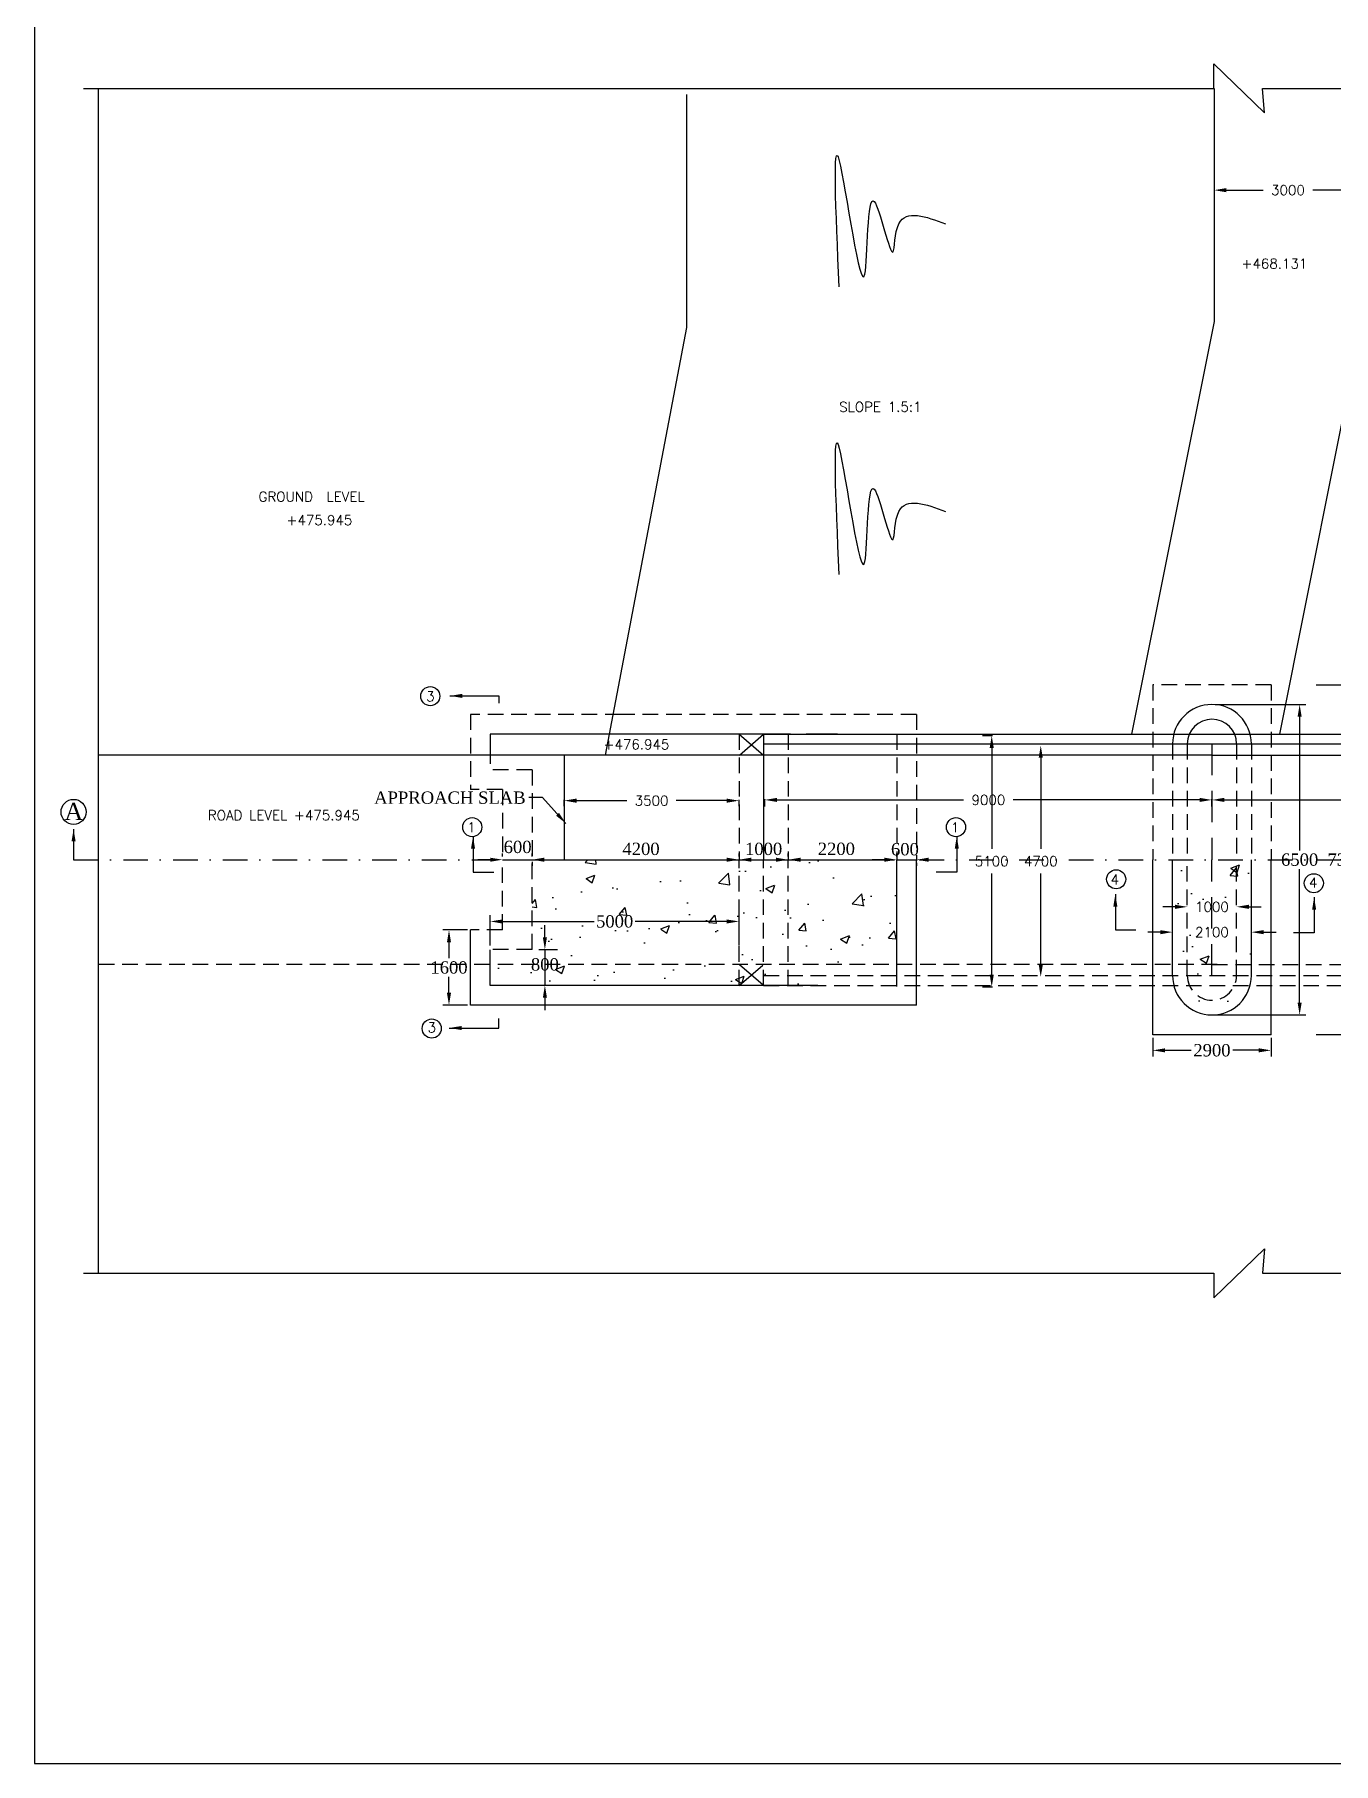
# Model space of a CAD drawing. Header units: millimetres. Extents: x -1426 to 1182, y 1277 to 1939.
# Drawn here: x -1425.5 to -1161.9, y 1276.7 to 1627.5 of the extents above; entities that cross this region are included whole.
import ezdxf

# ---------------------------------------------------------------- set-up
doc = ezdxf.new("R2010")
doc.units = ezdxf.units.MM
doc.linetypes.add('DASHDOTX2', pattern=[2, 1, -0.5, 0, -0.5])
doc.linetypes.add('HIDDEN', pattern=[9.525, 6.35, -3.175])
doc.styles.add('ROMANS', font='romans')
doc.styles.get("Standard").update_dxf_attribs({"font": 'times.ttf'})
doc.styles.add('TIMES NEW ROMAN', font='times.ttf')
doc.dimstyles.new('ISO-25', dxfattribs={"dimtxt": 2.5, "dimasz": 2.5, "dimexe": 1.25, "dimexo": 0.625, "dimtad": 0, "dimtih": 1, "dimtoh": 1, "dimlfac": 100, "dimtxsty": 'TIMES NEW ROMAN', "dimcen": 2.5, "dimadec": 0, "dimazin": 0, "dimtfac": 1, "dimtmove": 0, "dimatfit": 3, "dimfxl": 1, "dimarcsym": 0})
doc.dimstyles.get("Standard").update_dxf_attribs({"dimtxt": 2, "dimasz": 2.5, "dimexe": 0.18, "dimexo": 0.18, "dimgap": 1.5, "dimtad": 0, "dimtih": 1, "dimtoh": 1, "dimdec": 0, "dimlfac": 100, "dimzin": 0, "dimdsep": 46, "dimtxsty": 'ROMANS', "dimcen": 0.09, "dimadec": 0, "dimazin": 0, "dimtfac": 1, "dimtdec": 0, "dimtofl": 0, "dimtmove": 1, "dimatfit": 1, "dimfxl": 1, "dimtolj": 1, "dimtzin": 0, "dimarcsym": 0})
doc.dimstyles.new('STANDARD$0', dxfattribs={"dimscale": 88.888889, "dimtxt": 0.02, "dimasz": 0.02, "dimexe": 0.1, "dimexo": 0.1, "dimgap": 0.09, "dimtad": 2, "dimtih": 1, "dimtoh": 1, "dimdec": 0, "dimzin": 1, "dimdsep": 46, "dimtxsty": 'Standard', "dimcen": 0.09, "dimadec": 0, "dimazin": 0, "dimtfac": 1, "dimtdec": 4, "dimtofl": 0, "dimtmove": 0, "dimatfit": 3, "dimfxl": 1, "dimtolj": 1, "dimtzin": 1, "dimarcsym": 0})
pattern_1 = [(50, (0, 0), (18.21847, -1.59391), [1.905, -20.955]), (355, (0, 0), (-3.52428, 19.10566), [1.524, -16.764]), (100.451, (1.518, -0.133), (14.69425, 17.51167), [1.619, -17.809]), (46.1842, (0, 5.08), (27.1079, -4.20423), [2.8575, -31.4325]), (96.6356, (2.26, 4.73), (23.74042, 24.74256), [2.4285, -26.7135]), (351.184, (0, 5.08), (23.74046, 24.7425), [2.286, -25.146]), (21, (2.54, 3.81), (15.16149, -10.22655), [1.905, -20.955]), (326, (2.54, 3.81), (6.1802, 18.4188), [1.524, -16.764]), (71.4514, (3.803, 2.958), (21.34165, 8.19229), [1.619, -17.809]), (37.5, (0, 0), (0.30886, 8.455504), [0, -16.5608, 0, -17.018, 0, -16.8275]), (7.5, (0, 0), (6.681966, 10.018057), [0, -9.7028, 0, -16.1798, 0, -6.4135]), (327.5, (-5.664, 0), (13.55906, -0.572874), [0, -6.35, 0, -19.812, 0, -26.289]), (317.5, (-8.204, 0), (14.81292, 2.54265), [0, -8.255, 0, -13.1572, 0, -18.669])]

# ---------------------------------------------------------------- blocks, each defined once
blk = doc.blocks.new('*D74')
at = {"color": 0, "lineweight": -2, "transparency": 16777216}
for p, q in [((-1221.32, 1480.79), (-1221.32, 1462.29)), ((-1221.32, 1438.79), (-1221.32, 1457.29))]:
    blk.add_line(p, q, dxfattribs=at)
at = {"color": 0, "transparency": 16777216}
for points in [[(-1221.73, 1480.79), (-1220.9, 1480.79), (-1221.32, 1483.29)], [(-1221.73, 1438.79), (-1220.9, 1438.79), (-1221.32, 1436.29)]]:
    blk.add_solid(points, dxfattribs=at)
at = {"layer": 'Defpoints', "color": 0, "transparency": 16777216}
for p in [(-1221.32, 1483.29), (-1221.32, 1436.29), (-1221.32, 1436.29)]:
    blk.add_point(p, dxfattribs=at)
at = {"color": 0, "transparency": 16777216, "insert": (-1221.32, 1459.79), "char_height": 2, "attachment_point": 5, "style": 'ROMANS'}
blk.add_mtext('\\A1;4700', dxfattribs=at)
blk = doc.blocks.new('*D75')
at = {"color": 0, "lineweight": -2, "transparency": 16777216}
for p, q in [((-1233.17, 1485.29), (-1231.09, 1485.29)), ((-1231.27, 1482.79), (-1231.27, 1462.29)), ((-1231.27, 1436.79), (-1231.27, 1457.29)), ((-1233.17, 1434.29), (-1231.09, 1434.29))]:
    blk.add_line(p, q, dxfattribs=at)
at = {"color": 0, "transparency": 16777216}
for points in [[(-1231.68, 1482.79), (-1230.85, 1482.79), (-1231.27, 1485.29)], [(-1231.68, 1436.79), (-1230.85, 1436.79), (-1231.27, 1434.29)]]:
    blk.add_solid(points, dxfattribs=at)
at = {"layer": 'Defpoints', "color": 0, "transparency": 16777216}
for p in [(-1233.35, 1485.29), (-1233.35, 1434.29), (-1231.27, 1434.29)]:
    blk.add_point(p, dxfattribs=at)
at = {"color": 0, "transparency": 16777216, "insert": (-1231.27, 1459.79), "char_height": 2, "attachment_point": 5, "style": 'ROMANS'}
blk.add_mtext('\\A1;5100', dxfattribs=at)
blk = doc.blocks.new('*D76')
at = {"color": 0, "lineweight": -2, "transparency": 16777216}
for p, q in [((-1186.56, 1470.9), (-1186.56, 1472.41)), ((-1184.06, 1472.23), (-1146.2, 1472.23)), ((-1098.3, 1472.23), (-1136.16, 1472.23)), ((-1095.8, 1470.9), (-1095.8, 1472.41))]:
    blk.add_line(p, q, dxfattribs=at)
at = {"color": 0, "transparency": 16777216}
for points in [[(-1184.06, 1472.65), (-1184.06, 1471.82), (-1186.56, 1472.23)], [(-1098.3, 1472.65), (-1098.3, 1471.82), (-1095.8, 1472.23)]]:
    blk.add_solid(points, dxfattribs=at)
at = {"layer": 'Defpoints', "color": 0, "transparency": 16777216}
for p in [(-1186.56, 1470.72), (-1095.8, 1472.23), (-1095.8, 1470.72)]:
    blk.add_point(p, dxfattribs=at)
at = {"color": 0, "transparency": 16777216, "insert": (-1141.18, 1472.23), "char_height": 2, "attachment_point": 5, "style": 'ROMANS'}
blk.add_mtext('\\A1;9000', dxfattribs=at)
blk = doc.blocks.new('*D77')
at = {"color": 0, "lineweight": -2, "transparency": 16777216}
for p, q in [((-1318.04, 1470.97), (-1318.04, 1472.26)), ((-1315.54, 1472.08), (-1305.32, 1472.08)), ((-1285.06, 1472.08), (-1295.28, 1472.08)), ((-1282.56, 1470.97), (-1282.56, 1472.26))]:
    blk.add_line(p, q, dxfattribs=at)
at = {"color": 0, "transparency": 16777216}
for points in [[(-1315.54, 1472.5), (-1315.54, 1471.66), (-1318.04, 1472.08)], [(-1285.06, 1472.5), (-1285.06, 1471.66), (-1282.56, 1472.08)]]:
    blk.add_solid(points, dxfattribs=at)
at = {"layer": 'Defpoints', "color": 0, "transparency": 16777216}
for p in [(-1318.04, 1470.79), (-1282.56, 1472.08), (-1282.56, 1470.79)]:
    blk.add_point(p, dxfattribs=at)
at = {"color": 0, "transparency": 16777216, "insert": (-1300.3, 1472.08), "char_height": 2, "attachment_point": 5, "style": 'ROMANS'}
blk.add_mtext('\\A1;3500', dxfattribs=at)
blk = doc.blocks.new('*D102')
at = {"color": 0, "lineweight": -2, "transparency": 16777216}
for p, q in [((-1198.57, 1423.97), (-1198.57, 1420.17)), ((-1196.07, 1421.42), (-1190.78, 1421.42)), ((-1177.07, 1421.42), (-1182.36, 1421.42)), ((-1174.57, 1423.97), (-1174.57, 1420.17))]:
    blk.add_line(p, q, dxfattribs=at)
at = {"color": 0, "transparency": 16777216}
for points in [[(-1196.07, 1421.83), (-1196.07, 1421), (-1198.57, 1421.42)], [(-1177.07, 1421.83), (-1177.07, 1421), (-1174.57, 1421.42)]]:
    blk.add_solid(points, dxfattribs=at)
at = {"layer": 'Defpoints', "color": 0, "transparency": 16777216}
for p in [(-1198.57, 1424.6), (-1174.57, 1424.6), (-1174.57, 1421.42)]:
    blk.add_point(p, dxfattribs=at)
at = {"color": 0, "transparency": 16777216, "insert": (-1186.57, 1421.42), "char_height": 2.5, "attachment_point": 5, "style": 'TIMES NEW ROMAN'}
blk.add_mtext('2900', dxfattribs=at)
blk = doc.blocks.new('*D103')
at = {"color": 0, "lineweight": -2, "transparency": 16777216}
for p, q in [((-1197.07, 1445.4), (-1199.57, 1445.4)), ((-1176.07, 1445.4), (-1173.57, 1445.4))]:
    blk.add_line(p, q, dxfattribs=at)
at = {"color": 0, "transparency": 16777216}
for points in [[(-1197.07, 1445.81), (-1197.07, 1444.98), (-1194.57, 1445.4)], [(-1176.07, 1445.81), (-1176.07, 1444.98), (-1178.57, 1445.4)]]:
    blk.add_solid(points, dxfattribs=at)
at = {"layer": 'Defpoints', "color": 0, "transparency": 16777216}
for p in [(-1194.57, 1445.4), (-1178.57, 1445.4), (-1178.57, 1445.4)]:
    blk.add_point(p, dxfattribs=at)
at = {"color": 0, "transparency": 16777216, "insert": (-1186.57, 1445.4), "char_height": 2, "attachment_point": 5, "style": 'ROMANS'}
blk.add_mtext('\\A1;2100', dxfattribs=at)
blk = doc.blocks.new('*D104')
at = {"color": 0, "lineweight": -2, "transparency": 16777216}
for p, q in [((-1194.07, 1450.54), (-1196.57, 1450.54)), ((-1179.07, 1450.54), (-1176.57, 1450.54))]:
    blk.add_line(p, q, dxfattribs=at)
at = {"color": 0, "transparency": 16777216}
for points in [[(-1194.07, 1450.96), (-1194.07, 1450.12), (-1191.57, 1450.54)], [(-1179.07, 1450.96), (-1179.07, 1450.12), (-1181.57, 1450.54)]]:
    blk.add_solid(points, dxfattribs=at)
at = {"layer": 'Defpoints', "color": 0, "transparency": 16777216}
for p in [(-1191.57, 1450.54), (-1181.57, 1450.54), (-1181.57, 1450.54)]:
    blk.add_point(p, dxfattribs=at)
at = {"color": 0, "transparency": 16777216, "insert": (-1186.57, 1450.54), "char_height": 2, "attachment_point": 5, "style": 'ROMANS'}
blk.add_mtext('\\A1;1000', dxfattribs=at)
blk = doc.blocks.new('*D105')
at = {"color": 0, "lineweight": -2, "transparency": 16777216}
for p, q in [((-1277.32, 1470.9), (-1277.32, 1472.41)), ((-1274.82, 1472.23), (-1236.97, 1472.23)), ((-1189.07, 1472.23), (-1226.92, 1472.23)), ((-1186.57, 1470.9), (-1186.57, 1472.41))]:
    blk.add_line(p, q, dxfattribs=at)
at = {"color": 0, "transparency": 16777216}
for points in [[(-1274.82, 1472.65), (-1274.82, 1471.82), (-1277.32, 1472.23)], [(-1189.07, 1472.65), (-1189.07, 1471.82), (-1186.57, 1472.23)]]:
    blk.add_solid(points, dxfattribs=at)
at = {"layer": 'Defpoints', "color": 0, "transparency": 16777216}
for p in [(-1277.32, 1470.72), (-1186.57, 1472.23), (-1186.57, 1470.72)]:
    blk.add_point(p, dxfattribs=at)
at = {"color": 0, "transparency": 16777216, "insert": (-1231.94, 1472.23), "char_height": 2, "attachment_point": 5, "style": 'ROMANS'}
blk.add_mtext('\\A1;9000', dxfattribs=at)
blk = doc.blocks.new('*D106')
at = {"color": 0, "lineweight": -2, "transparency": 16777216}
for p, q in [((-1183.64, 1595.96), (-1176.16, 1595.96)), ((-1158.64, 1595.96), (-1166.11, 1595.96))]:
    blk.add_line(p, q, dxfattribs=at)
at = {"color": 0, "transparency": 16777216}
for points in [[(-1183.64, 1596.38), (-1183.64, 1595.54), (-1186.14, 1595.96)], [(-1158.64, 1596.38), (-1158.64, 1595.54), (-1156.14, 1595.96)]]:
    blk.add_solid(points, dxfattribs=at)
at = {"layer": 'Defpoints', "color": 0, "transparency": 16777216}
for p in [(-1186.14, 1595.96), (-1156.14, 1595.96), (-1156.14, 1595.96)]:
    blk.add_point(p, dxfattribs=at)
at = {"color": 0, "transparency": 16777216, "insert": (-1171.14, 1595.96), "char_height": 2, "attachment_point": 5, "style": 'ROMANS'}
blk.add_mtext('\\A1;3000', dxfattribs=at)
blk = doc.blocks.new('*D116')
at = {"color": 0, "lineweight": -2, "transparency": 16777216}
for p, q in [((-1185.94, 1491.6), (-1167.52, 1491.6)), ((-1168.77, 1489.1), (-1168.77, 1461.99)), ((-1168.77, 1431.1), (-1168.77, 1458.2)), ((-1185.94, 1428.6), (-1167.52, 1428.6))]:
    blk.add_line(p, q, dxfattribs=at)
at = {"color": 0, "transparency": 16777216}
for points in [[(-1169.19, 1489.1), (-1168.36, 1489.1), (-1168.77, 1491.6)], [(-1169.19, 1431.1), (-1168.36, 1431.1), (-1168.77, 1428.6)]]:
    blk.add_solid(points, dxfattribs=at)
at = {"layer": 'Defpoints', "color": 0, "transparency": 16777216}
for p in [(-1186.57, 1491.6), (-1186.57, 1428.6), (-1168.77, 1428.6)]:
    blk.add_point(p, dxfattribs=at)
at = {"color": 0, "transparency": 16777216, "insert": (-1168.77, 1460.1), "char_height": 2.5, "attachment_point": 5, "style": 'TIMES NEW ROMAN'}
blk.add_mtext('6500', dxfattribs=at)
blk = doc.blocks.new('*D117')
at = {"color": 0, "lineweight": -2, "transparency": 16777216}
for p, q in [((-1165.39, 1495.6), (-1158.09, 1495.6)), ((-1159.34, 1493.1), (-1159.34, 1462)), ((-1159.34, 1427.1), (-1159.34, 1458.2)), ((-1165.39, 1424.6), (-1158.09, 1424.6))]:
    blk.add_line(p, q, dxfattribs=at)
at = {"color": 0, "transparency": 16777216}
for points in [[(-1159.76, 1493.1), (-1158.92, 1493.1), (-1159.34, 1495.6)], [(-1159.76, 1427.1), (-1158.92, 1427.1), (-1159.34, 1424.6)]]:
    blk.add_solid(points, dxfattribs=at)
at = {"layer": 'Defpoints', "color": 0, "transparency": 16777216}
for p in [(-1166.02, 1495.6), (-1166.02, 1424.6), (-1159.34, 1424.6)]:
    blk.add_point(p, dxfattribs=at)
at = {"color": 0, "transparency": 16777216, "insert": (-1159.34, 1460.1), "char_height": 2.5, "attachment_point": 5, "style": 'TIMES NEW ROMAN'}
blk.add_mtext('7300', dxfattribs=at)
blk = doc.blocks.new('*D129')
at = {"color": 0, "lineweight": -2, "transparency": 16777216}
for p, q in [((-1321.96, 1444.34), (-1321.96, 1446.84)), ((-1319.4, 1441.84), (-1323.21, 1441.84)), ((-1321.96, 1441.84), (-1321.96, 1434.59)), ((-1319.4, 1434.59), (-1323.21, 1434.59)), ((-1321.96, 1432.09), (-1321.96, 1429.59))]:
    blk.add_line(p, q, dxfattribs=at)
at = {"color": 0, "transparency": 16777216}
for points in [[(-1322.37, 1444.34), (-1321.54, 1444.34), (-1321.96, 1441.84)], [(-1322.37, 1432.09), (-1321.54, 1432.09), (-1321.96, 1434.59)]]:
    blk.add_solid(points, dxfattribs=at)
at = {"layer": 'Defpoints', "color": 0, "transparency": 16777216}
for p in [(-1318.77, 1441.84), (-1321.96, 1434.59), (-1318.77, 1434.59)]:
    blk.add_point(p, dxfattribs=at)
at = {"color": 0, "transparency": 16777216, "insert": (-1321.96, 1438.84), "char_height": 2.5, "attachment_point": 5, "style": 'TIMES NEW ROMAN'}
blk.add_mtext('800', dxfattribs=at)
blk = doc.blocks.new('*D130')
at = {"color": 0, "lineweight": -2, "transparency": 16777216}
for p, q in [((-1337.67, 1445.84), (-1342.67, 1445.84)), ((-1341.42, 1443.34), (-1341.42, 1440.12)), ((-1341.42, 1433.09), (-1341.42, 1436.32)), ((-1337.67, 1430.59), (-1342.67, 1430.59))]:
    blk.add_line(p, q, dxfattribs=at)
at = {"color": 0, "transparency": 16777216}
for points in [[(-1341.84, 1443.34), (-1341.01, 1443.34), (-1341.42, 1445.84)], [(-1341.84, 1433.09), (-1341.01, 1433.09), (-1341.42, 1430.59)]]:
    blk.add_solid(points, dxfattribs=at)
at = {"layer": 'Defpoints', "color": 0, "transparency": 16777216}
for p in [(-1337.04, 1445.84), (-1341.42, 1430.59), (-1337.04, 1430.59)]:
    blk.add_point(p, dxfattribs=at)
at = {"color": 0, "transparency": 16777216, "insert": (-1341.42, 1438.22), "char_height": 2.5, "attachment_point": 5, "style": 'TIMES NEW ROMAN'}
blk.add_mtext('1600', dxfattribs=at)
blk = doc.blocks.new('*D131')
at = {"color": 0, "lineweight": -2, "transparency": 16777216}
for p, q in [((-1333.04, 1442.69), (-1333.04, 1448.82)), ((-1282.56, 1442.69), (-1282.56, 1448.82)), ((-1330.54, 1447.57), (-1311.96, 1447.57)), ((-1285.06, 1447.57), (-1303.64, 1447.57))]:
    blk.add_line(p, q, dxfattribs=at)
at = {"color": 0, "transparency": 16777216}
for points in [[(-1330.54, 1447.98), (-1330.54, 1447.15), (-1333.04, 1447.57)], [(-1285.06, 1447.98), (-1285.06, 1447.15), (-1282.56, 1447.57)]]:
    blk.add_solid(points, dxfattribs=at)
at = {"layer": 'Defpoints', "color": 0, "transparency": 16777216}
for p in [(-1282.56, 1447.57), (-1333.04, 1442.07), (-1282.56, 1442.07)]:
    blk.add_point(p, dxfattribs=at)
at = {"color": 0, "transparency": 16777216, "insert": (-1307.8, 1447.57), "char_height": 2.5, "attachment_point": 5, "style": 'TIMES NEW ROMAN'}
blk.add_mtext('5000', dxfattribs=at)
blk = doc.blocks.new('*D144')
at = {"color": 0, "lineweight": -2, "transparency": 16777216}
for p, q in [((-1324.56, 1459.68), (-1324.56, 1458.85)), ((-1322.06, 1460.1), (-1285.06, 1460.1)), ((-1282.56, 1460.72), (-1282.56, 1461.35))]:
    blk.add_line(p, q, dxfattribs=at)
at = {"color": 0, "transparency": 16777216}
for points in [[(-1322.06, 1460.51), (-1322.06, 1459.68), (-1324.56, 1460.1)], [(-1285.06, 1460.51), (-1285.06, 1459.68), (-1282.56, 1460.1)]]:
    blk.add_solid(points, dxfattribs=at)
at = {"layer": 'Defpoints', "color": 0, "transparency": 16777216}
for p in [(-1324.56, 1460.31), (-1282.56, 1460.1), (-1282.56, 1460.09)]:
    blk.add_point(p, dxfattribs=at)
at = {"color": 0, "transparency": 16777216, "insert": (-1302.44, 1462.28), "char_height": 2.5, "attachment_point": 5, "style": 'TIMES NEW ROMAN'}
blk.add_mtext('4200', dxfattribs=at)
blk = doc.blocks.new('*D145')
at = {"color": 0, "lineweight": -2, "transparency": 16777216}
for p, q in [((-1333.06, 1460.1), (-1335.56, 1460.1)), ((-1330.56, 1460.72), (-1330.56, 1461.35)), ((-1330.56, 1460.1), (-1324.56, 1460.1)), ((-1324.56, 1460.72), (-1324.56, 1461.35)), ((-1322.06, 1460.1), (-1319.56, 1460.1))]:
    blk.add_line(p, q, dxfattribs=at)
at = {"color": 0, "transparency": 16777216}
for points in [[(-1333.06, 1460.51), (-1333.06, 1459.68), (-1330.56, 1460.1)], [(-1322.06, 1460.51), (-1322.06, 1459.68), (-1324.56, 1460.1)]]:
    blk.add_solid(points, dxfattribs=at)
at = {"layer": 'Defpoints', "color": 0, "transparency": 16777216}
for p in [(-1330.56, 1460.09), (-1324.56, 1460.1), (-1324.56, 1460.09)]:
    blk.add_point(p, dxfattribs=at)
at = {"color": 0, "transparency": 16777216, "insert": (-1327.49, 1462.68), "char_height": 2.5, "attachment_point": 5, "style": 'TIMES NEW ROMAN'}
blk.add_mtext('600', dxfattribs=at)
blk = doc.blocks.new('*D146')
at = {"color": 0, "lineweight": -2, "transparency": 16777216}
for p, q in [((-1282.56, 1460.72), (-1282.56, 1461.34)), ((-1280.06, 1460.09), (-1275.06, 1460.09)), ((-1272.56, 1460.72), (-1272.56, 1461.34))]:
    blk.add_line(p, q, dxfattribs=at)
at = {"color": 0, "transparency": 16777216}
for points in [[(-1280.06, 1460.51), (-1280.06, 1459.68), (-1282.56, 1460.09)], [(-1275.06, 1460.51), (-1275.06, 1459.68), (-1272.56, 1460.09)]]:
    blk.add_solid(points, dxfattribs=at)
at = {"layer": 'Defpoints', "color": 0, "transparency": 16777216}
for p in [(-1282.56, 1460.09), (-1272.56, 1460.09), (-1272.56, 1460.09)]:
    blk.add_point(p, dxfattribs=at)
at = {"color": 0, "transparency": 16777216, "insert": (-1277.56, 1462.28), "char_height": 2.5, "attachment_point": 5, "style": 'TIMES NEW ROMAN'}
blk.add_mtext('1000', dxfattribs=at)
blk = doc.blocks.new('*D147')
at = {"color": 0, "lineweight": -2, "transparency": 16777216}
for p, q in [((-1272.56, 1460.72), (-1272.56, 1461.34)), ((-1270.06, 1460.09), (-1253.06, 1460.09)), ((-1250.56, 1460.72), (-1250.56, 1461.34))]:
    blk.add_line(p, q, dxfattribs=at)
at = {"color": 0, "transparency": 16777216}
for points in [[(-1270.06, 1460.51), (-1270.06, 1459.68), (-1272.56, 1460.09)], [(-1253.06, 1460.51), (-1253.06, 1459.68), (-1250.56, 1460.09)]]:
    blk.add_solid(points, dxfattribs=at)
at = {"layer": 'Defpoints', "color": 0, "transparency": 16777216}
for p in [(-1272.56, 1460.09), (-1250.56, 1460.09), (-1250.56, 1460.09)]:
    blk.add_point(p, dxfattribs=at)
at = {"color": 0, "transparency": 16777216, "insert": (-1262.8, 1462.29), "char_height": 2.5, "attachment_point": 5, "style": 'TIMES NEW ROMAN'}
blk.add_mtext('2200', dxfattribs=at)
blk = doc.blocks.new('*D148')
at = {"color": 0, "lineweight": -2, "transparency": 16777216}
for p, q in [((-1253.06, 1460.09), (-1255.56, 1460.09)), ((-1250.56, 1460.72), (-1250.56, 1461.34)), ((-1250.56, 1460.09), (-1246.56, 1460.09)), ((-1246.56, 1459.47), (-1246.56, 1458.84)), ((-1244.06, 1460.09), (-1241.56, 1460.09))]:
    blk.add_line(p, q, dxfattribs=at)
at = {"color": 0, "transparency": 16777216}
for points in [[(-1253.06, 1460.51), (-1253.06, 1459.68), (-1250.56, 1460.09)], [(-1244.06, 1460.51), (-1244.06, 1459.68), (-1246.56, 1460.09)]]:
    blk.add_solid(points, dxfattribs=at)
at = {"layer": 'Defpoints', "color": 0, "transparency": 16777216}
for p in [(-1250.56, 1460.09), (-1246.56, 1460.1), (-1246.56, 1460.09)]:
    blk.add_point(p, dxfattribs=at)
at = {"color": 0, "transparency": 16777216, "insert": (-1248.88, 1462.21), "char_height": 2.5, "attachment_point": 5, "style": 'TIMES NEW ROMAN'}
blk.add_mtext('600', dxfattribs=at)

msp = doc.modelspace()

# ---------------------------------------------------------------- hatches: boundary and pattern name
h = msp.add_hatch()
h.set_pattern_fill('AR-CONC', color=256, scale=0.1, style=0)
h.set_pattern_definition(pattern_1)
h.paths.add_polyline_path([(-1324.5595, 1460.09686), (-1324.5595, 1441.85114), (-1333.04143, 1441.85115), (-1333.04143, 1438.84307), (-1282.5595, 1438.84307), (-1282.5595, 1460.09628)])
h.paths.add_polyline_path([(-1325.17237, 1440.7397), (-1318.74032, 1440.7397), (-1318.74032, 1436.94644), (-1325.17237, 1436.94644)], flags=9)
h.paths.add_polyline_path([(-1311.96277, 1449.46375), (-1303.63815, 1449.46375), (-1303.63815, 1445.67049), (-1311.96277, 1445.67049)], flags=24)
h.paths.add_polyline_path([(-1306.66168, 1464.17426), (-1298.2181, 1464.17426), (-1298.2181, 1460.38101), (-1306.66168, 1460.38101)], flags=9)
h = msp.add_hatch()
h.set_pattern_fill('AR-CONC', color=256, scale=0.1, style=0)
h.set_pattern_definition(pattern_1)
h.paths.add_polyline_path([(-1250.5595, 1438.84307), (-1250.5595, 1460.09584), (-1272.5595, 1460.09614), (-1272.5595, 1438.84307)])
h.paths.add_polyline_path([(-1267.00667, 1464.1859), (-1258.58472, 1464.1859), (-1258.58472, 1460.39264), (-1267.00667, 1460.39264)], flags=9)
h = msp.add_hatch()
h.set_pattern_fill('AR-CONC', color=256, scale=0.1, style=0)
h.set_pattern_definition(pattern_1)
h.paths.add_polyline_path([(-1282.5595, 1460.09628), (-1295.5595, 1460.09646), (-1295.5595, 1441.84305), (-1333.04143, 1441.84308), (-1333.04143, 1438.84307), (-1282.5595, 1438.84307)])
h.paths.add_polyline_path([(-1277.5595, 1460.09621), (-1282.5595, 1460.09628), (-1282.5595, 1438.84307), (-1277.56145, 1438.84307), (-1277.5595, 1438.84473)])
h.paths.add_polyline_path([(-1272.5595, 1460.09614), (-1277.5595, 1460.09621), (-1277.5595, 1438.84307), (-1272.5595, 1438.84307)])
h.paths.add_polyline_path([(-1263.5595, 1459.84519), (-1263.5595, 1460.09602), (-1272.5595, 1460.09614), (-1272.5595, 1438.84307), (-1263.5595, 1438.84307)])
h.paths.add_polyline_path([(-1263.5595, 1438.84307), (-1272.5595, 1438.84307), (-1272.5595, 1436.59307), (-1263.5595, 1436.59307)])
h.paths.add_polyline_path([(-1263.5595, 1436.59307), (-1272.5595, 1436.59307), (-1272.5595, 1434.59473), (-1266.5595, 1434.59473), (-1266.5595, 1434.59307), (-1263.5595, 1434.59307)])
h.paths.add_polyline_path([(-1282.5595, 1438.84307), (-1333.04143, 1438.84307), (-1333.04143, 1434.59473), (-1282.5595, 1434.59473)])
h.paths.add_polyline_path([(-1277.5595, 1438.84307), (-1277.56145, 1438.84307), (-1280.03126, 1436.74373), (-1277.5595, 1434.59473)])
h.paths.add_polyline_path([(-1277.56145, 1438.84307), (-1282.44588, 1438.84307), (-1280.03126, 1436.74373)])
h.paths.add_polyline_path([(-1282.44588, 1438.84307), (-1282.5595, 1438.84307), (-1282.5595, 1434.59473), (-1280.03126, 1436.74373)])
h.paths.add_polyline_path([(-1280.03126, 1436.74373), (-1282.5595, 1434.59473), (-1277.5595, 1434.59473)])
h.paths.add_polyline_path([(-1272.5595, 1436.59307), (-1277.5595, 1436.59307), (-1277.5595, 1434.59473), (-1272.5595, 1434.59473)])
h.paths.add_polyline_path([(-1272.5595, 1438.84307), (-1277.5595, 1438.84307), (-1277.5595, 1436.59307), (-1272.5595, 1436.59307)])
h.paths.add_polyline_path([(-1186.56653, 1460.09495), (-1191.56653, 1460.09502), (-1191.56653, 1438.84307), (-1186.56653, 1438.84307)])
h.paths.add_polyline_path([(-1181.56653, 1460.09488), (-1186.56653, 1460.09495), (-1186.56653, 1438.84307), (-1185.48883, 1438.84307), (-1181.56653, 1438.84307)])
h.paths.add_polyline_path([(-1178.56653, 1460.09484), (-1181.56653, 1460.09488), (-1181.56653, 1438.84307), (-1178.56653, 1438.84307)])
h.paths.add_polyline_path([(-1191.56653, 1460.09502), (-1194.56653, 1460.09506), (-1194.56653, 1438.84307), (-1191.56653, 1438.84307)])
h.paths.add_polyline_path([(-1181.56653, 1438.84307), (-1186.56653, 1438.84307), (-1186.56653, 1436.59307), (-1181.56653, 1436.59307, 0.000124139), (-1181.56653, 1436.59555)])
h.paths.add_polyline_path([(-1186.56653, 1438.84307), (-1191.56653, 1438.84307), (-1191.56653, 1436.59555, 0.000124139), (-1191.56653, 1436.59307), (-1186.56653, 1436.59307)])
h.paths.add_polyline_path([(-1191.56653, 1438.84307), (-1194.56653, 1438.84307), (-1194.56653, 1436.59555, 0.000077587), (-1194.56653, 1436.59307), (-1191.56653, 1436.59307)])
h.paths.add_polyline_path([(-1191.56653, 1436.59307), (-1194.56653, 1436.59307, 0.063256782), (-1194.31186, 1434.59307), (-1191.14802, 1434.59307, -0.103255162)])
h.paths.add_polyline_path([(-1191.14802, 1434.59307), (-1194.31186, 1434.59307, 0.774340269), (-1178.82121, 1434.59307), (-1181.98504, 1434.59307, -0.654266702)])
h.paths.add_polyline_path([(-1181.98504, 1434.59307), (-1191.14802, 1434.59307, 0.654266702)], flags=17)
h.paths.add_polyline_path([(-1178.56653, 1436.59307), (-1181.56653, 1436.59307, -0.103255162), (-1181.98504, 1434.59307), (-1178.82121, 1434.59307, 0.063256782)])
h.paths.add_polyline_path([(-1090.80382, 1460.09363), (-1095.80382, 1460.0937), (-1095.80382, 1438.84307), (-1090.80382, 1438.84307)])
h.paths.add_polyline_path([(-1095.80382, 1460.0937), (-1100.80382, 1460.09377), (-1100.80382, 1438.84307), (-1095.80382, 1438.84307)])
h.paths.add_polyline_path([(-1100.80382, 1460.09377), (-1103.80382, 1460.09381), (-1103.80382, 1438.84307), (-1100.80382, 1438.84307)])
h.paths.add_polyline_path([(-1087.80382, 1460.09359), (-1090.80382, 1460.09363), (-1090.80382, 1438.84307), (-1087.80382, 1438.84307)])
h.paths.add_polyline_path([(-1090.80382, 1438.84307), (-1095.80382, 1438.84307), (-1095.80382, 1436.59307), (-1090.80382, 1436.59307)])
h.paths.add_polyline_path([(-1095.80382, 1438.84307), (-1100.80382, 1438.84307), (-1100.80382, 1436.59307), (-1095.80382, 1436.59307)])
h.paths.add_polyline_path([(-1100.80382, 1438.84307), (-1103.80382, 1438.84307), (-1103.80382, 1436.59307), (-1100.80382, 1436.59307)])
h.paths.add_polyline_path([(-1095.80382, 1431.59307, -0.298216627), (-1100.3864, 1434.59307), (-1103.54979, 1434.59307, 0.341998713), (-1095.80382, 1428.59307)])
h.paths.add_polyline_path([(-1091.22124, 1434.59307), (-1095.80382, 1434.59307), (-1095.80382, 1431.59307, 0.298216627)], flags=17)
h.paths.add_polyline_path([(-1088.05785, 1434.59307), (-1091.22124, 1434.59307, -0.298216627), (-1095.80382, 1431.59307), (-1095.80382, 1428.59307, 0.341998713)])
h.paths.add_polyline_path([(-1087.80382, 1436.59307), (-1090.80382, 1436.59307, -0.103243717), (-1091.22124, 1434.59307), (-1088.05785, 1434.59307, 0.063254224)])
h.paths.add_polyline_path([(-1087.80382, 1438.84307), (-1090.80382, 1438.84307), (-1090.80382, 1436.59307), (-1087.80382, 1436.59307)])
h.paths.add_polyline_path([(-1095.80382, 1436.59307), (-1100.80382, 1436.59307, 0.103243717), (-1100.3864, 1434.59307), (-1095.80382, 1434.59307)])
h.paths.add_polyline_path([(-1100.80382, 1436.59307), (-1103.80382, 1436.59307, 0.063254224), (-1103.54979, 1434.59307), (-1100.3864, 1434.59307, -0.103243717)])

# ---------------------------------------------------------------- linework, layer by layer
for p, q in [((-1425.53329, 1871.72662), (-1425.53329, 1276.72662)), ((-1186.21282, 1621.57637), (-1175.91491, 1611.66755)), ((-1186.21282, 1616.56148), (-1186.21282, 1621.57637)), ((-1415.61487, 1616.56148), (-1186.21282, 1616.56148)), ((-1412.61487, 1616.56148), (-1412.61487, 1376.22765)), ((-1293.19989, 1615.3342), (-1293.19989, 1568.08607)), ((-1186.13868, 1616.56148), (-1186.13868, 1569.28968)), ((-1176.2959, 1616.56148), (-1050.21635, 1616.56148)), ((-1175.91491, 1611.66755), (-1176.2959, 1616.56148)), ((-1293.19989, 1568.08607), (-1309.69989, 1481.34307)), ((-1186.13868, 1569.28968), (-1202.878, 1485.59307)), ((-1156.13868, 1569.28968), (-1172.878, 1485.59307)), ((-1318.04143, 1485.59473), (-1333.04149, 1485.59473)), ((-1333.04149, 1485.59473), (-1333.04149, 1482.72145)), ((-1282.5595, 1485.59473), (-1318.04143, 1485.59473)), ((-1277.5595, 1485.59473), (-1282.5595, 1485.59473)), ((-1282.5595, 1485.59473), (-1277.5595, 1481.34473)), ((-1282.44779, 1481.34473), (-1277.5595, 1485.59473)), ((-1277.56838, 1485.59307), (-1050.21635, 1485.59307)), ((-1277.5595, 1485.59473), (-1277.5595, 1460.09473)), ((-1186.5573, 1481.34307), (-1412.61487, 1481.34307)), ((-1318.04143, 1481.34473), (-1318.04156, 1460.09795)), ((-1277.56842, 1483.59307), (-1050.21635, 1483.59307)), ((-1186.5573, 1481.34307), (-1050.21635, 1481.34307)), ((-1250.5595, 1434.34519), (-1250.5595, 1460.09584)), ((-1246.5595, 1430.59473), (-1246.5595, 1459.84519)), ((-1198.56653, 1424.59555), (-1198.56653, 1460.09555)), ((-1194.56653, 1436.59555), (-1194.56653, 1460.09555)), ((-1178.56653, 1436.59555), (-1178.56653, 1460.09555)), ((-1174.56653, 1424.59555), (-1174.56653, 1460.09555)), ((-1337.04143, 1430.59473), (-1337.04143, 1445.84304)), ((-1333.04143, 1434.59473), (-1333.04143, 1441.84308)), ((-1266.5595, 1434.59473), (-1333.04143, 1434.59473)), ((-1277.5595, 1434.59473), (-1282.5595, 1434.59473)), ((-1246.5595, 1430.59473), (-1337.04143, 1430.59473)), ((-1174.56653, 1424.59555), (-1198.56653, 1424.59555)), ((-1186.21282, 1371.21275), (-1175.91491, 1381.12157)), ((-1175.91491, 1381.12157), (-1176.2959, 1376.22765)), ((-1415.61487, 1376.22765), (-1186.21282, 1376.22765)), ((-1186.21282, 1376.22765), (-1186.21282, 1376.22765)), ((-1186.21282, 1376.22765), (-1186.21282, 1371.21275)), ((-1176.2959, 1376.22765), (-1050.21635, 1376.22765)), ((-1425.53329, 1276.72662), (-289.73557, 1276.72662))]:
    msp.add_line(p, q)
at = {"linetype": 'HIDDEN', "ltscale": 0.5}
for p, q in [((-1174.56653, 1495.59555), (-1198.56653, 1495.59555)), ((-1198.56653, 1495.59555), (-1198.56653, 1460.09555)), ((-1174.56653, 1495.59555), (-1174.56653, 1460.09555)), ((-1337.04149, 1489.59473), (-1337.04149, 1474.34308)), ((-1306.5595, 1489.59473), (-1337.04149, 1489.59473)), ((-1246.5595, 1489.59473), (-1306.5595, 1489.59473)), ((-1246.5595, 1489.59473), (-1246.5595, 1459.84519)), ((-1282.5595, 1485.59473), (-1282.5595, 1460.09473)), ((-1272.5595, 1485.59473), (-1272.5595, 1460.09473)), ((-1250.5595, 1485.59473), (-1250.5595, 1460.09473)), ((-1333.04149, 1482.72145), (-1333.04149, 1478.34305)), ((-1194.56653, 1483.59555), (-1194.56653, 1460.09555)), ((-1191.56653, 1483.59555), (-1191.56653, 1460.09555)), ((-1181.56653, 1483.59555), (-1181.56653, 1460.09555)), ((-1178.56653, 1483.59555), (-1178.56653, 1460.09555)), ((-1324.5595, 1478.34305), (-1333.04149, 1478.34305)), ((-1324.5595, 1478.34305), (-1324.5595, 1460.09473)), ((-1330.5595, 1474.34308), (-1337.04149, 1474.34308)), ((-1330.5595, 1474.34308), (-1330.5595, 1460.09473)), ((-1330.5595, 1445.85112), (-1330.5595, 1460.09947)), ((-1324.5595, 1441.85114), (-1324.5595, 1460.09947)), ((-1282.5595, 1434.59473), (-1282.5595, 1460.09473)), ((-1277.5595, 1434.59307), (-1277.5595, 1460.09473)), ((-1272.5595, 1434.59473), (-1272.5595, 1460.09473)), ((-1191.56653, 1436.59555), (-1191.56653, 1460.09555)), ((-1181.56653, 1436.59555), (-1181.56653, 1460.09555)), ((-1330.5595, 1445.85112), (-1337.04149, 1445.85112)), ((-1324.5595, 1441.85114), (-1333.04149, 1441.85115)), ((-1185.48883, 1438.84307), (-1412.61487, 1438.84307)), ((-1186.5573, 1438.84307), (-1050.21635, 1438.84307)), ((-1277.5595, 1436.59307), (-1050.21635, 1436.59307)), ((-1277.5595, 1434.59307), (-1050.21635, 1434.59307))]:
    msp.add_line(p, q, dxfattribs=at)
at = {"linetype": 'HIDDEN'}
for p, q in [((-1262.5595, 1485.59473), (-1302.5595, 1485.59473)), ((-1186.56653, 1483.59555), (-1186.56653, 1460.09555)), ((-1186.56653, 1436.59555), (-1186.56653, 1460.09555)), ((-1282.5595, 1434.59473), (-1277.5595, 1438.84473)), ((-1282.44779, 1438.84473), (-1277.5595, 1434.59473))]:
    msp.add_line(p, q, dxfattribs=at)
at = {"linetype": 'DASHDOTX2', "ltscale": 5}
msp.add_line((-1417.61487, 1460.09814), (-1050.21635, 1460.09307), dxfattribs=at)
for centre, radius in [((-1345.21389, 1493.28438), 1.93746), ((-1417.61487, 1469.79814), 2.54951), ((-1336.70437, 1466.70909), 1.93746), ((-1238.51999, 1466.70242), 1.93746), ((-1206.01619, 1456.1308), 1.93746), ((-1165.88439, 1455.32456), 1.93746), ((-1344.92305, 1425.83993), 1.93746)]:
    msp.add_circle(centre, radius)
for centre, radius, start, end in [((-1186.56653, 1483.59555), 8, 0, 180), ((-1186.56653, 1483.59555), 5, 0, 180), ((-1186.56653, 1436.59555), 8, 180, 0)]:
    msp.add_arc(centre, radius, start, end)
at = {"linetype": 'HIDDEN', "ltscale": 0.5}
msp.add_arc((-1186.56653, 1436.59555), 5, 180, 0, dxfattribs=at)
for points in [[(-1262.21588, 1576.33265), (-1262.21588, 1601.94122), (-1256.99568, 1578.94093), (-1255.09743, 1593.64215), (-1251.30092, 1583.44614), (-1250.11451, 1589.13694), (-1240.62324, 1589.13694)], [(-1262.21588, 1517.97178), (-1262.21588, 1543.58036), (-1256.99568, 1520.58006), (-1255.09743, 1535.28128), (-1251.30092, 1525.08527), (-1250.11451, 1530.77607), (-1240.62324, 1530.77607)]]:
    msp.add_spline(points, degree=3)

# ---------------------------------------------------------------- texts
at = {"style": 'ROMANS'}
for s, p in [('+468.131', (-1180.58054, 1580.05244)), ('SLOPE 1.5:1', (-1262.23012, 1550.98564)), ('GROUND  LEVEL', (-1380.07565, 1532.75578)), ('+475.945', (-1374.41179, 1528.00317)), (' +476.945', (-1311.44122, 1482.48785)), (' ROAD LEVEL +475.945', (-1391.7455, 1468.12599)), ('1', (-1337.72212, 1465.66209)), ('1', (-1239.53775, 1465.65541)), ('4', (-1207.13868, 1455.07346)), ('4', (-1166.90384, 1454.44588))]:
    msp.add_text(s, height=2, dxfattribs=at).set_placement(p)
for p in [(-1346.03721, 1492.21629), (-1345.74637, 1425.03391)]:
    msp.add_text('3', height=2, rotation=1.1437669, dxfattribs=at).set_placement(p)
for s, insert, char_height, width, attachment_point in [('APPROACH SLAB', (-1325.86827, 1473.94111), 2.5, 100, 3), ('A', (-1419.47982, 1471.6512), 3.5, 4.365, 1)]:
    msp.add_mtext(s, dxfattribs=dict(insert=insert, char_height=char_height, width=width, attachment_point=attachment_point))

# ---------------------------------------------------------------- dimensions: what is measured, and where the dimension line sits
for base, p1, p2, override, picture, middle in [((-1156.13868, 1595.96013), (-1186.13868, 1595.96013), (-1156.13868, 1595.96013), {"dimscale": 1, "dimtxt": 2, "dimasz": 2.5, "dimexe": 0.18, "dimexo": 0.18, "dimgap": 1.5, "dimtad": 0, "dimlfac": 100, "dimzin": 0, "dimtxsty": 'ROMANS', "dimtdec": 0, "dimtmove": 2, "dimatfit": 1, "dimtzin": 0}, '*D106', (-1171.13868, 1595.96013)), ((-1181.56653, 1450.53942), (-1191.56653, 1450.53942), (-1181.56653, 1450.53942), {"dimscale": 1, "dimtxt": 2, "dimasz": 2.5, "dimexe": 0.18, "dimexo": 0.18, "dimgap": 1.5, "dimtad": 0, "dimlfac": 100, "dimzin": 0, "dimtxsty": 'ROMANS', "dimtdec": 0, "dimtmove": 1, "dimatfit": 1, "dimtzin": 0}, '*D104', (-1186.56653, 1450.53942))]:
    dim = msp.add_linear_dim(base=base, p1=p1, p2=p2, dimstyle='STANDARD$0', override=override)
    dim.commit()
    dim.dimension.update_dxf_attribs({"geometry": picture, "text_midpoint": middle})
for base, p1, p2, text, picture, middle in [((-1159.34022, 1424.59555), (-1166.01588, 1495.59555), (-1166.01588, 1424.59555), '7300', '*D117', (-1159.34022, 1460.09555)), ((-1168.7723, 1428.59555), (-1186.56653, 1491.59555), (-1186.56653, 1428.59555), '6500', '*D116', (-1168.7723, 1460.09555)), ((-1341.42431, 1430.59473), (-1337.04143, 1445.84304), (-1337.04143, 1430.59473), '1600', '*D130', (-1341.42431, 1438.21888))]:
    dim = msp.add_linear_dim(base=base, p1=p1, p2=p2, angle=90, text=text, dimstyle='ISO-25')
    dim.commit()
    dim.dimension.update_dxf_attribs({"geometry": picture, "text_midpoint": middle})
for base, p1, p2, picture, middle in [((-1231.26654, 1434.29161), (-1233.34788, 1485.29161), (-1233.34788, 1434.29161), '*D75', (-1231.26654, 1459.79161)), ((-1221.31585, 1436.29161), (-1221.31585, 1483.29161), (-1221.31585, 1436.29161), '*D74', (-1221.31585, 1459.79161))]:
    dim = msp.add_linear_dim(base=base, p1=p1, p2=p2, angle=90, dimstyle='STANDARD$0', override={"dimscale": 1, "dimtxt": 2, "dimasz": 2.5, "dimexe": 0.18, "dimexo": 0.18, "dimgap": 1.5, "dimtad": 0, "dimlfac": 100, "dimzin": 0, "dimtxsty": 'ROMANS', "dimtdec": 0, "dimtmove": 1, "dimatfit": 1, "dimtzin": 0})
    dim.commit()
    dim.dimension.update_dxf_attribs({"geometry": picture, "text_midpoint": middle})
for base, p1, p2, text, override, picture, middle in [((-1282.5595, 1472.07977), (-1318.04143, 1470.79112), (-1282.5595, 1470.79112), '3500', {"dimscale": 1, "dimtxt": 2, "dimasz": 2.5, "dimexe": 0.18, "dimexo": 0.18, "dimgap": 1.5, "dimtad": 0, "dimlfac": 100, "dimzin": 0, "dimtxsty": 'ROMANS', "dimtdec": 0, "dimtmove": 2, "dimatfit": 1, "dimtzin": 0}, '*D77', (-1300.30046, 1472.07977)), ((-1186.56653, 1472.23409), (-1277.32002, 1470.71895), (-1186.56653, 1470.71895), '9000', {"dimscale": 1, "dimtxt": 2, "dimasz": 2.5, "dimexe": 0.18, "dimexo": 0.18, "dimgap": 1.5, "dimtad": 0, "dimlfac": 100, "dimzin": 0, "dimtxsty": 'ROMANS', "dimtdec": 0, "dimtmove": 1, "dimatfit": 1, "dimtzin": 0}, '*D105', (-1231.94327, 1472.23409)), ((-1095.80382, 1472.23409), (-1186.5573, 1470.71895), (-1095.80382, 1470.71895), '9000', {"dimscale": 1, "dimtxt": 2, "dimasz": 2.5, "dimexe": 0.18, "dimexo": 0.18, "dimgap": 1.5, "dimtad": 0, "dimlfac": 100, "dimzin": 0, "dimtxsty": 'ROMANS', "dimtdec": 0, "dimtmove": 1, "dimatfit": 1, "dimtzin": 0}, '*D76', (-1141.18056, 1472.23409)), ((-1178.56653, 1445.39538), (-1194.56653, 1445.39538), (-1178.56653, 1445.39538), '2100', {"dimscale": 1, "dimtxt": 2, "dimasz": 2.5, "dimexe": 0.18, "dimexo": 0.18, "dimgap": 1.5, "dimtad": 0, "dimlfac": 100, "dimzin": 0, "dimtxsty": 'ROMANS', "dimtdec": 0, "dimtmove": 1, "dimatfit": 1, "dimtzin": 0}, '*D103', (-1186.56653, 1445.39538))]:
    dim = msp.add_linear_dim(base=base, p1=p1, p2=p2, text=text, dimstyle='STANDARD$0', override=override)
    dim.commit()
    dim.dimension.update_dxf_attribs({"geometry": picture, "text_midpoint": middle})
for base, p1, p2, picture, middle in [((-1324.5595, 1460.09686), (-1330.5595, 1460.09473), (-1324.5595, 1460.09473), '*D145', (-1327.48763, 1462.68313)), ((-1282.5595, 1460.09628), (-1324.5595, 1460.30731), (-1282.5595, 1460.09473), '*D144', (-1302.43989, 1462.27764)), ((-1272.5595, 1460.09473), (-1282.5595, 1460.09473), (-1272.5595, 1460.09473), '*D146', (-1277.5595, 1462.27764)), ((-1250.5595, 1460.09473), (-1272.5595, 1460.09473), (-1250.5595, 1460.09473), '*D147', (-1262.7957, 1462.28927))]:
    dim = msp.add_linear_dim(base=base, p1=p1, p2=p2, dimstyle='ISO-25', override={"dimtmove": 2})
    dim.commit()
    dim.dimension.update_dxf_attribs({"geometry": picture, "text_midpoint": middle, "dimtype": 160})
dim = msp.add_linear_dim(base=(-1246.5595, 1460.09473), p1=(-1250.5595, 1460.09473), p2=(-1246.5595, 1460.09578), text='600', dimstyle='ISO-25', override={"dimtmove": 2})
dim.commit()
dim.dimension.update_dxf_attribs({"geometry": '*D148', "text_midpoint": (-1248.88434, 1462.20748), "dimtype": 160})
for base, p1, p2, text, picture, middle in [((-1282.5595, 1447.56712), (-1333.04143, 1442.06547), (-1282.5595, 1442.06547), '5000', '*D131', (-1307.80046, 1447.56712)), ((-1174.56653, 1421.41815), (-1198.56653, 1424.59555), (-1174.56653, 1424.59555), '2900', '*D102', (-1186.56653, 1421.41815))]:
    dim = msp.add_linear_dim(base=base, p1=p1, p2=p2, text=text, dimstyle='ISO-25')
    dim.commit()
    dim.dimension.update_dxf_attribs({"geometry": picture, "text_midpoint": middle})
dim = msp.add_linear_dim(base=(-1321.95634, 1434.59473), p1=(-1318.77068, 1441.84307), p2=(-1318.77068, 1434.59473), angle=90, text='800', dimstyle='ISO-25', override={"dimtmove": 2})
dim.commit()
dim.dimension.update_dxf_attribs({"geometry": '*D129', "text_midpoint": (-1321.95634, 1438.84307), "dimtype": 160})

# ---------------------------------------------------------------- leaders
for points, dimstyle, override in [([(-1341.22604, 1493.33851), (-1331.27165, 1493.33851), (-1331.27165, 1491.88973)], 'Standard', {"dimgap": 1.5, "dimtad": 0}), ([(-1317.71049, 1467.47008), (-1322.46727, 1472.69111), (-1325.24327, 1472.69111)], 'ISO-25', {"dimgap": 0.625, "dimtad": 0}), ([(-1417.61487, 1466.29814), (-1417.61487, 1460.09814)], 'Standard', {"dimgap": 0.09, "dimtad": 0}), ([(-1336.54406, 1464.8432), (-1336.54406, 1457.60244), (-1332.3306, 1457.60244)], 'Standard', {"dimgap": 1.5, "dimtad": 0}), ([(-1238.35969, 1464.83652), (-1238.35969, 1457.59577), (-1242.54561, 1457.59577)], 'Standard', {"dimgap": 1.5, "dimtad": 0}), ([(-1206.17649, 1453.08716), (-1206.17649, 1445.84641), (-1201.99057, 1445.84641)], 'Standard', {"dimgap": 1.5, "dimtad": 0}), ([(-1165.83104, 1452.47467), (-1165.83104, 1445.23392), (-1170.01696, 1445.23392)], 'Standard', {"dimgap": 1.5, "dimtad": 0}), ([(-1341.36726, 1425.9463), (-1331.32589, 1425.9463), (-1331.32589, 1427.86202)], 'Standard', {"dimgap": 1.5, "dimtad": 0})]:
    msp.add_leader(points, dimstyle=dimstyle, override=override)

doc.saveas('drawing.dxf')
